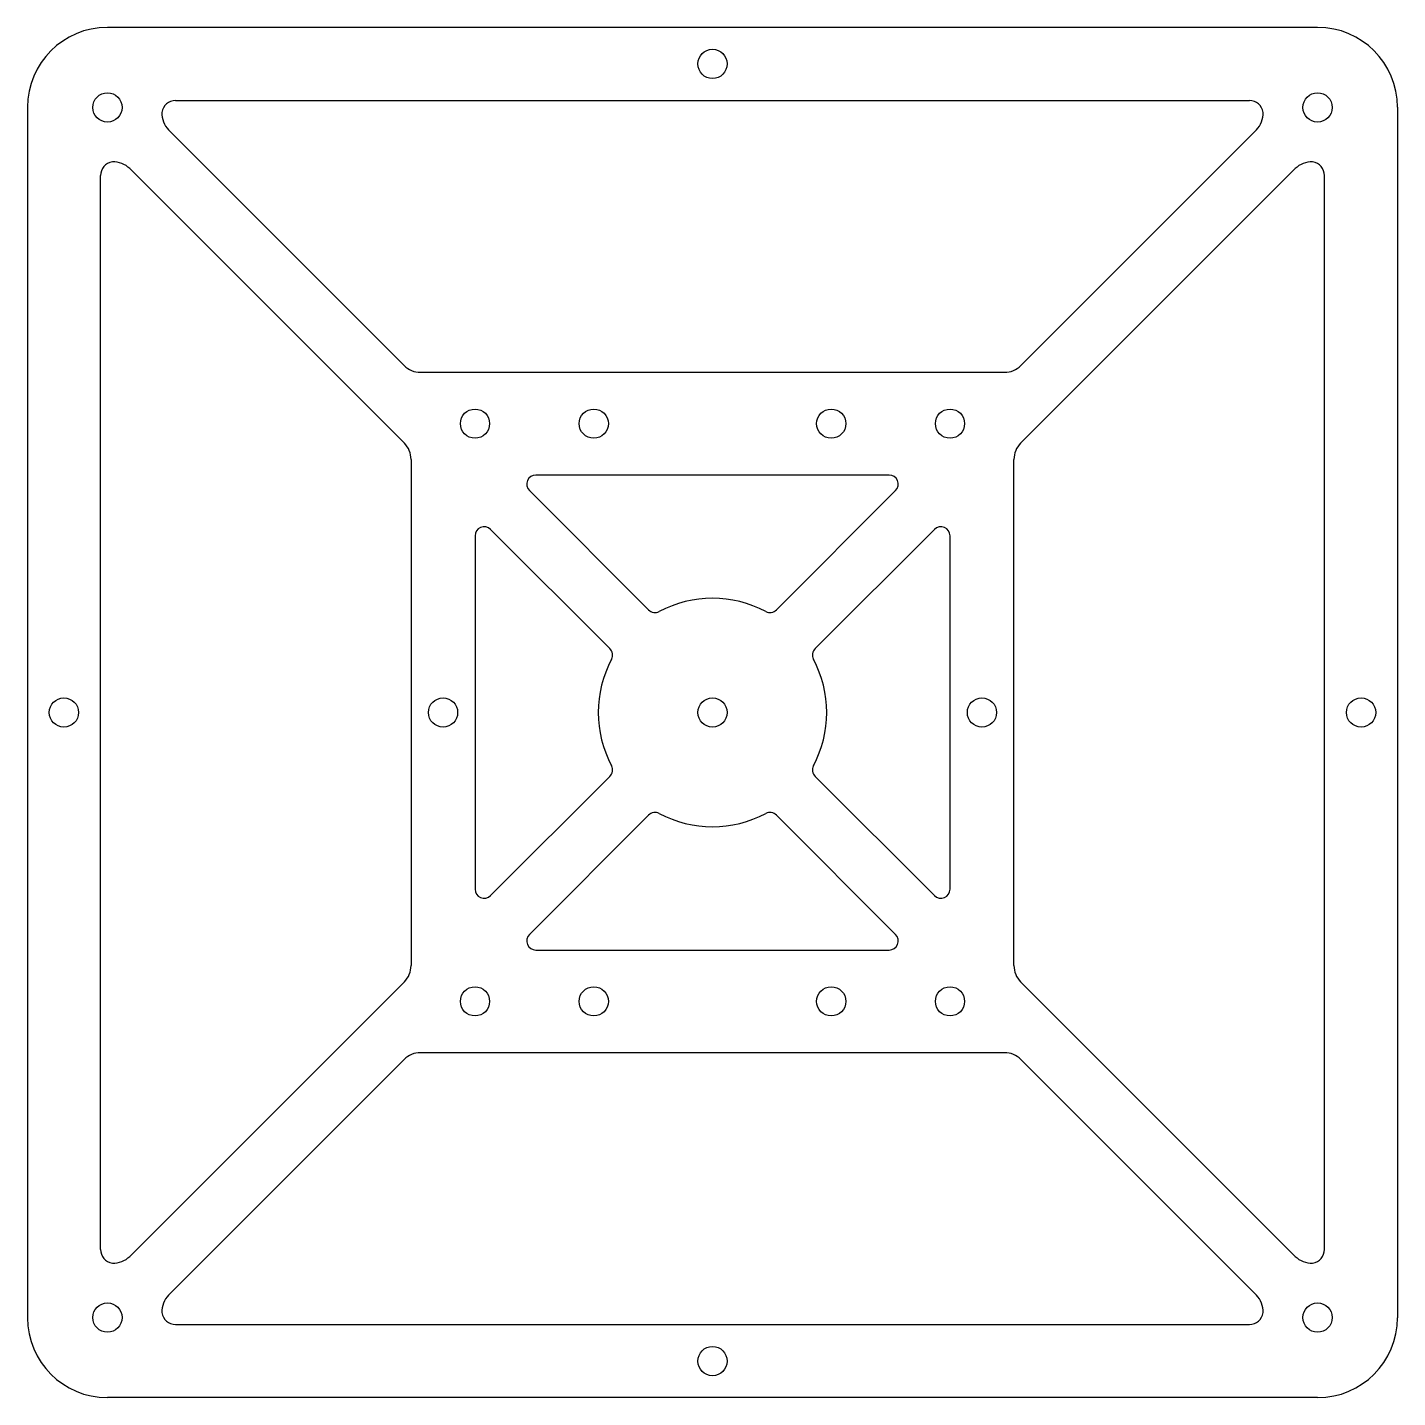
# Model space of a CAD drawing. Extents: x -75 to 75, y -75 to 75.
import ezdxf

# ---------------------------------------------------------------- set-up
doc = ezdxf.new("R2010")
doc.units = 0
doc.layers.add('VISIBLE', color=7, linetype='CONTINUOUS')

msp = doc.modelspace()

# ---------------------------------------------------------------- linework, layer by layer
at = {"layer": 'VISIBLE'}
for p, q in [((66.24, 75), (-66.24, 75)), ((-75, 66.26), (-75, -66.26)), ((-58.78, 67), (58.78, 67)), ((75, 66.26), (75, -66.26)), ((-59.54, 63.77), (-33.74, 37.98)), ((59.54, 63.77), (33.74, 37.98)), ((-67, -58.78), (-67, 58.78)), ((-63.79, 59.54), (-33.73, 29.48)), ((63.79, 59.54), (33.73, 29.48)), ((67, -58.78), (67, 58.78)), ((-31.98, 37.24), (31.98, 37.24)), ((-33, 27.71), (-33, -27.71)), ((33, -27.71), (33, 27.71)), ((19.34, 26), (-19.34, 26)), ((-20.05, 24.29), (-7, 11.24)), ((20.05, 24.29), (7, 11.24)), ((-24.29, 20.05), (-11.24, 7)), ((24.29, 20.05), (11.24, 7)), ((-26, 19.34), (-26, -19.34)), ((26, -19.34), (26, 19.34)), ((-11.24, -7), (-24.29, -20.05)), ((11.24, -7), (24.29, -20.05)), ((-7, -11.24), (-20.05, -24.29)), ((7, -11.24), (20.05, -24.29)), ((-19.34, -26), (19.34, -26)), ((-63.79, -59.54), (-33.73, -29.48)), ((63.79, -59.54), (33.73, -29.48)), ((31.98, -37.24), (-31.98, -37.24)), ((-59.54, -63.77), (-33.74, -37.98)), ((59.54, -63.77), (33.74, -37.98)), ((-58.78, -67), (58.78, -67)), ((66.24, -75), (-66.24, -75))]:
    msp.add_line(p, q, dxfattribs=at)
for centre in [(0, 71), (-66.24, 66.24), (66.24, 66.24), (-26, 31.62), (-13, 31.62), (13, 31.62), (26, 31.62), (-71, 0), (-29.5, 0), (0, 0), (29.5, 0), (71, 0), (-26, -31.62), (-13, -31.62), (13, -31.62), (26, -31.62), (-66.24, -66.24), (66.24, -66.24), (0, -71)]:
    msp.add_circle(centre, 1.6, dxfattribs=at)
for centre, radius, start, end in [((-66.24, 66.24), 8.76, 90, 179.9001), ((66.24, 66.24), 8.76, 0.0999, 90), ((-58.78, 65.5), 1.5, 90, 172.6298), ((58.78, 65.5), 1.5, 7.3702, 90), ((-57.77, 65.54), 2.5, 176.4788, 225), ((57.77, 65.54), 2.5, 315, 3.5212), ((-65.5, 58.78), 1.5, 97.6216, 180), ((-65.56, 57.77), 2.5, 45, 93.1995), ((65.56, 57.77), 2.5, 86.8005, 135), ((65.5, 58.78), 1.5, 0, 82.3784), ((-31.98, 39.74), 2.5, 225, 270), ((31.98, 39.74), 2.5, 270, 315), ((-35.5, 27.71), 2.5, 0, 45), ((35.5, 27.71), 2.5, 135, 180), ((-19.34, 25), 1, 90, 225), ((19.34, 25), 1, 315, 90), ((-25, 19.34), 1, 45, 180), ((25, 19.34), 1, 0, 135), ((0, 0), 12.5, 62.2353, 117.7647), ((-6.29, 11.95), 1, 225, 297.7647), ((6.29, 11.95), 1, 242.2353, 315), ((-11.95, 6.29), 1, 332.2353, 45), ((11.95, 6.29), 1, 135, 207.7647), ((0, 0), 12.5, 152.2353, 207.7647), ((0, 0), 12.5, 332.2353, 27.7647), ((-11.95, -6.29), 1, 315, 27.7647), ((11.95, -6.29), 1, 152.2353, 225), ((-6.29, -11.95), 1, 62.2353, 135), ((0, 0), 12.5, 242.2353, 297.7647), ((6.29, -11.95), 1, 45, 117.7647), ((-25, -19.34), 1, 180, 315), ((25, -19.34), 1, 225, 0), ((-19.34, -25), 1, 135, 270), ((19.34, -25), 1, 270, 45), ((-35.5, -27.71), 2.5, 315, 0), ((35.5, -27.71), 2.5, 180, 225), ((-31.98, -39.74), 2.5, 90, 135), ((31.98, -39.74), 2.5, 45, 90), ((-65.5, -58.78), 1.5, 180, 262.3784), ((-65.56, -57.77), 2.5, 266.8005, 315), ((65.56, -57.77), 2.5, 225, 273.1995), ((65.5, -58.78), 1.5, 277.6216, 0), ((-57.77, -65.54), 2.5, 135, 183.5212), ((57.77, -65.54), 2.5, 356.4788, 45), ((-58.78, -65.5), 1.5, 187.3702, 270), ((58.78, -65.5), 1.5, 270, 352.6298), ((-66.24, -66.24), 8.76, 180.0999, 270), ((66.24, -66.24), 8.76, 270, 359.9001)]:
    msp.add_arc(centre, radius, start, end, dxfattribs=at)

doc.saveas('drawing.dxf')
